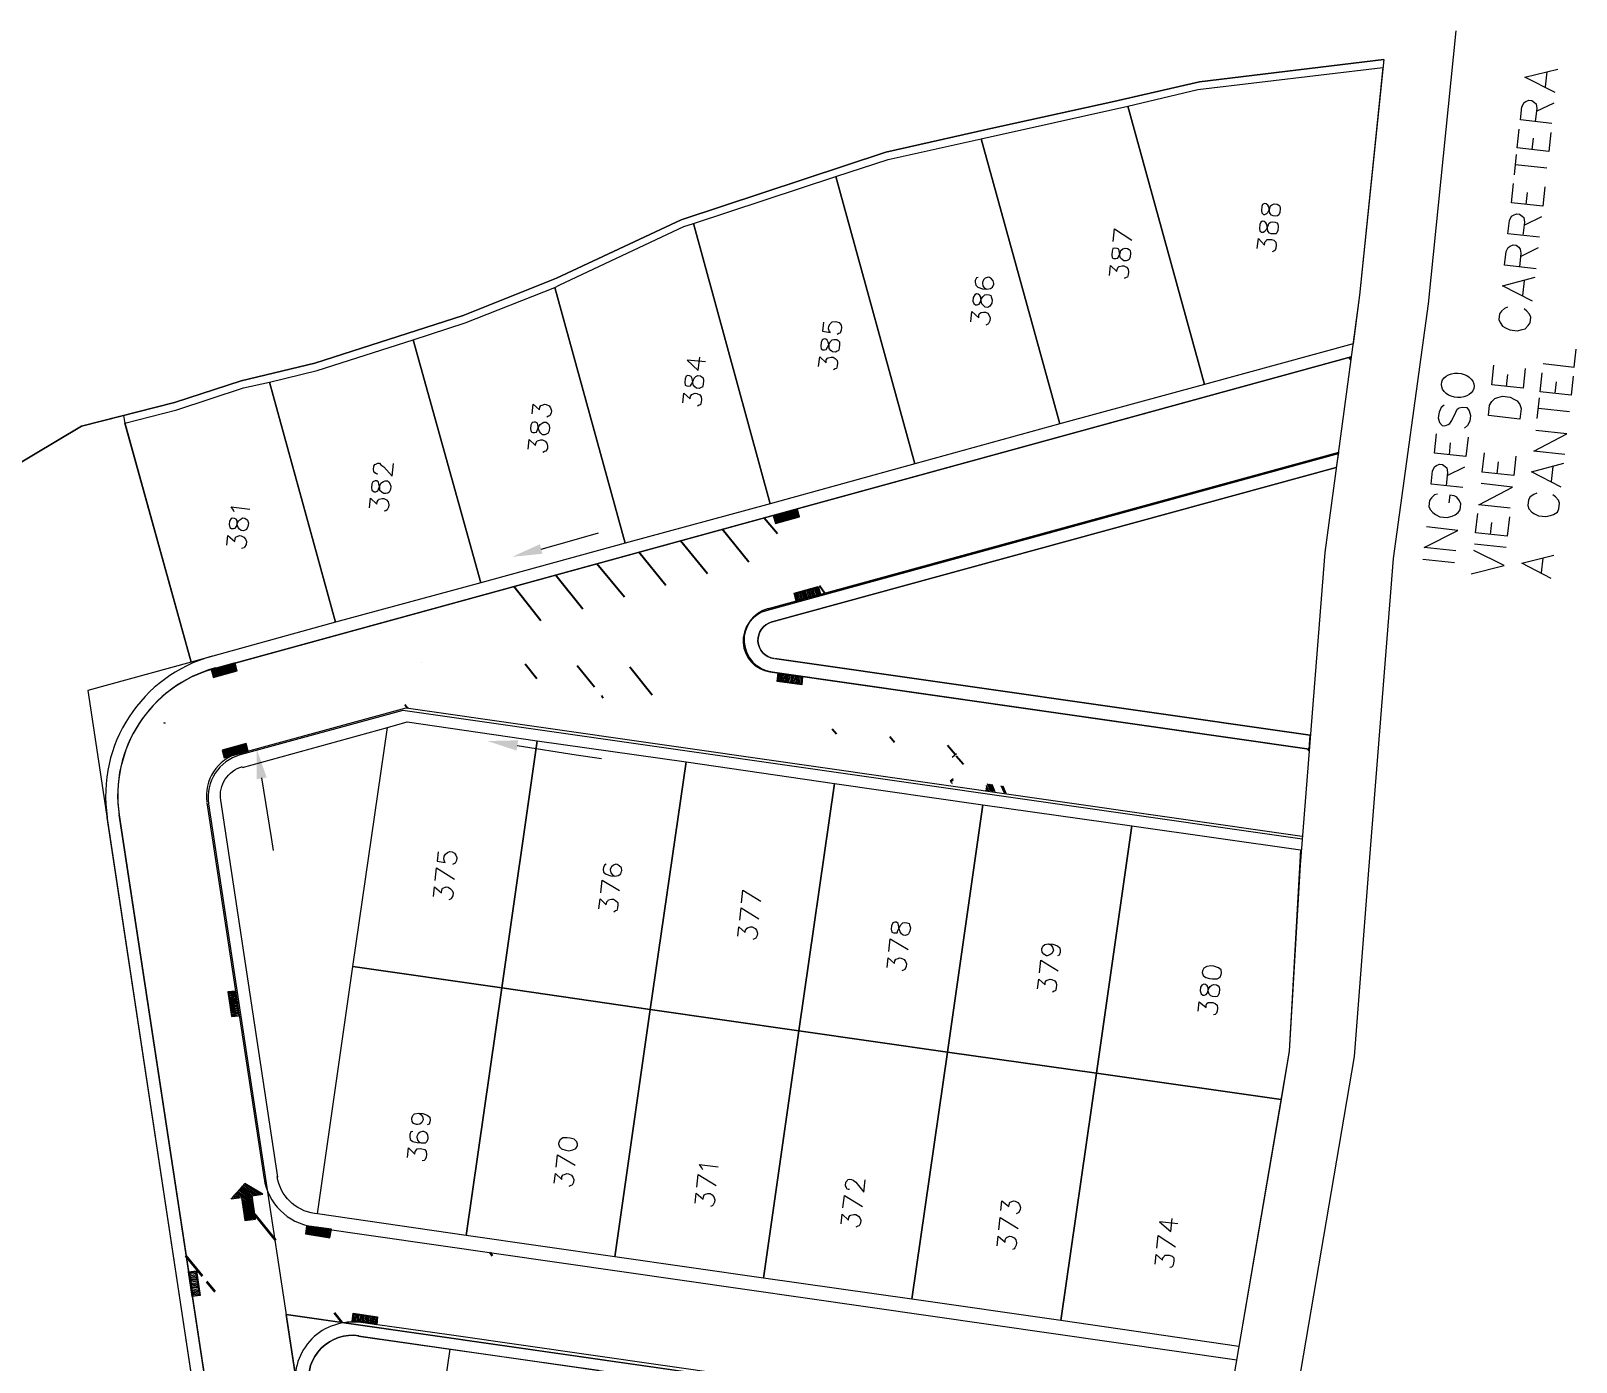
# Model space of a CAD drawing. Header units: metres. Extents: x 678 to 2349, y 417 to 1219.
# Drawn here: x 1086.5 to 1210, y 1113.1 to 1219.4 of the extents above; entities that cross this region are included whole.
import ezdxf

# ---------------------------------------------------------------- set-up
doc = ezdxf.new("R2010")
doc.units = ezdxf.units.M
for name, color, linetype, true_color in [('PDF2_area escolar', 7, 'Continuous', 0x989898), ('PDF_Geometry', 7, 'Continuous', 0x797979), ('PDF_Solid Fills', 7, 'Continuous', 0x797979)]:
    doc.layers.add(name, color=color, linetype=linetype, true_color=true_color)

# ---------------------------------------------------------------- blocks, each defined once
blk = doc.blocks.new('base')
at = {"layer": 'PDF_Geometry', "lineweight": 25, "extrusion": (-0.000787417, 0.063364, 0.99799), "elevation": 0.03}
for points in [[(-320.14, -199.51), (-317.65, -177.69), (-314.6, -157.33), (-312.34, -132.43), (-311, -117.52), (-303.8, -78.13), (-296.11, -43.91), (-287.33, -13.76), (-275.46, 35.07), (-264.94, 80.83)], [(-314.36, -197.29), (-299.6, -195.68), (-292.74, -194.19), (-282.66, -192.11), (-274.48, -190.36), (-258.04, -185.15), (-248.03, -180.61), (-240.54, -177.71), (-228.64, -174.04), (-222.73, -172.71), (-217.38, -171.04), (-209.93, -169.25), (-202.16, -164.76), (-196.2, -160.28), (-195.07, -159.82), (-178.09, -157.46), (-154.3, -156.61), (-136.67, -154.61), (-124.44, -153.16), (-118.07, -151.47), (-100.79, -146.65), (-80.95, -140.97), (-73.38, -139.33), (-61.69, -135.82), (-40.5, -131.6), (-37.73, -130.87), (-17.66, -129.44), (1.31, -127.46), (21.09, -124.93), (41.01, -122.83), (47.38, -123.46), (63.59, -123.19), (81.4, -124.31), (85.64, -96.07), (88.7, -66.39), (92.81, -40.78), (97.16, -22.39), (100.6, -1.56), (102.48, 8.32), (109.69, 37.36), (117.53, 76.62), (126.22, 115.64), (131.51, 149.59), (134.68, 173.97), (136.92, 195.59), (139.96, 229.68), (141.56, 250.68), (142.61, 271.37), (143.25, 283.21), (147.07, 312.94), (152.58, 355.63), (153.55, 396.04), (150.87, 418.02), (151.78, 438.64), (150.96, 458.03), (151.78, 438.64), (150.87, 418.02), (153.55, 396.04), (152.58, 355.63), (147.07, 312.94), (143.25, 283.21), (142.61, 271.37), (141.56, 250.68), (139.96, 229.68), (136.92, 195.59), (134.68, 173.97), (131.51, 149.59), (126.22, 115.64), (117.53, 76.62), (109.69, 37.36), (102.48, 8.32), (100.6, -1.56), (97.16, -22.39), (92.81, -40.78), (88.7, -66.39), (85.64, -96.07), (81.4, -124.31), (63.59, -123.19), (47.38, -123.46), (41.01, -122.83), (21.09, -124.93), (1.31, -127.46), (-17.66, -129.44), (-37.73, -130.87), (-40.5, -131.6), (-61.69, -135.82), (-73.38, -139.33), (-80.95, -140.97), (-100.79, -146.65), (-118.07, -151.47), (-124.44, -153.16), (-136.67, -154.61), (-154.3, -156.61), (-178.09, -157.46), (-195.07, -159.82), (-196.2, -160.28), (-202.16, -164.76), (-209.93, -169.25), (-217.38, -171.04), (-222.73, -172.71), (-228.64, -174.04), (-240.54, -177.71), (-248.03, -180.61), (-258.04, -185.15), (-274.48, -190.36), (-282.66, -192.11), (-292.74, -194.19), (-299.6, -195.68), (-314.36, -197.29), (-312.18, -178.45), (-309.15, -157.9), (-306.88, -132.9), (-305.82, -118), (-298.64, -78.8), (-291.06, -45.08), (-282.25, -15.12), (-275.64, 10.47), (-270.32, 33.9), (-263.82, 63.16), (-258.15, 86.41), (-284.42, 123.89)], [(-328.02, -194.48), (-325.62, -195.75), (-328.25, -196.36)], [(-327.24, -194.95), (-327.39, -196.14)], [(-327.72, -192.01), (-325.21, -192.32), (-325.34, -193.37), (-325.52, -193.72), (-325.67, -193.79), (-325.91, -193.9), (-326.14, -193.87), (-326.35, -193.71), (-326.48, -193.6), (-326.53, -193.23), (-326.4, -192.17)], [(-326.5, -193), (-327.92, -193.66)], [(-327.64, -191.28), (-327.45, -189.77), (-324.94, -190.08), (-325.12, -191.59)], [(-326.13, -189.93), (-326.24, -190.85)], [(-324.68, -187.93), (-324.88, -189.57)], [(-324.78, -188.75), (-327.29, -188.45)], [(-327.11, -186.94), (-326.93, -185.39), (-324.41, -185.69), (-324.6, -187.24)], [(-325.6, -185.55), (-325.72, -186.51)], [(-326.63, -182.92), (-324.11, -183.22), (-324.24, -184.27), (-324.42, -184.62), (-324.57, -184.7), (-324.82, -184.81), (-325.04, -184.78), (-325.26, -184.61), (-325.38, -184.51), (-325.43, -184.13), (-325.3, -183.08)], [(-325.4, -183.9), (-326.83, -184.56)], [(-292.55, -182.99), (-292.68, -184), (-294.05, -183.09)], [(-304.06, -182.3), (-304.16, -183.08), (-304.65, -182.55), (-304.68, -182.78), (-304.79, -182.91), (-304.84, -182.99), (-305.08, -183.01), (-305.21, -182.99), (-305.39, -182.93), (-305.56, -182.77), (-305.58, -182.53), (-305.55, -182.31), (-305.48, -182.13), (-305.38, -182.05), (-305.24, -182.02)], [(-326.33, -180.4), (-323.81, -180.71), (-323.94, -181.8), (-324.12, -182.11), (-324.27, -182.23), (-324.52, -182.34), (-324.75, -182.31), (-324.96, -182.15), (-325.08, -181.99), (-325.13, -181.66), (-325, -180.56)], [(-325.1, -181.39), (-326.53, -182.1)], [(-292.23, -180.29), (-292.32, -181.07), (-292.82, -180.59), (-292.84, -180.78), (-292.96, -180.95), (-293.01, -180.99), (-293.25, -181.05), (-293.38, -181.03), (-293.6, -180.92), (-293.72, -180.76), (-293.74, -180.53), (-293.72, -180.35), (-293.65, -180.12), (-293.55, -180.09), (-293.4, -180.01)], [(-281.74, -180.26), (-281.6, -180.23), (-281.48, -180.01), (-281.47, -179.87), (-281.53, -179.63), (-281.7, -179.47), (-282.05, -179.34), (-282.42, -179.3), (-282.7, -179.35), (-282.86, -179.47), (-282.98, -179.69), (-282.98, -179.74), (-282.92, -179.98), (-282.8, -180.13), (-282.62, -180.24), (-282.53, -180.26), (-282.29, -180.19), (-282.14, -180.07), (-282.07, -179.85), (-282.06, -179.8), (-282.08, -179.57), (-282.2, -179.41), (-282.42, -179.3)], [(-326.01, -177.8), (-323.61, -179.06), (-326.24, -179.72)], [(-325.23, -178.26), (-325.38, -179.45)], [(-281.09, -176.72), (-281.19, -177.54), (-281.73, -177.01), (-281.75, -177.24), (-281.81, -177.37), (-281.92, -177.45), (-282.11, -177.48), (-282.29, -177.46), (-282.47, -177.39), (-282.58, -177.19), (-282.65, -177), (-282.62, -176.77), (-282.5, -176.55), (-282.45, -176.51), (-282.3, -176.43)], [(-324.01, -177.35), (-323.76, -177.24), (-323.51, -177.03), (-323.34, -176.82), (-323.29, -176.37), (-323.4, -176.12), (-323.59, -175.82), (-323.81, -175.7), (-324.16, -175.52), (-324.75, -175.45), (-325.14, -175.54), (-325.38, -175.6), (-325.64, -175.85), (-325.8, -176.06), (-325.86, -176.52), (-325.75, -176.76), (-325.55, -177.02), (-325.33, -177.19)], [(-269.32, -176.84), (-269.23, -176.11), (-269.87, -175.98), (-269.78, -176.04), (-269.72, -176.28), (-269.75, -176.51), (-269.86, -176.68), (-270.02, -176.85), (-270.25, -176.87), (-270.39, -176.85), (-270.57, -176.78), (-270.73, -176.58), (-270.75, -176.39), (-270.73, -176.16), (-270.65, -175.94), (-270.55, -175.9), (-270.41, -175.83)], [(-220.38, -149.72), (-311.45, -173.53)], [(-259.86, -173.76), (-258.4, -173.93), (-259.27, -173.09), (-259.4, -174.14)], [(-268.89, -173.27), (-268.99, -174.05), (-269.49, -173.57), (-269.51, -173.8), (-269.62, -173.93), (-269.67, -173.97), (-269.91, -174.03), (-270.05, -174.02), (-270.22, -173.9), (-270.39, -173.74), (-270.41, -173.55), (-270.38, -173.33), (-270.31, -173.1), (-270.21, -173.07), (-270.07, -172.99)], [(-326.8, -172.79), (-329.27, -172.49), (-329.44, -173.91)], [(-325.36, -172.41), (-325.17, -170.85), (-322.66, -171.15), (-322.85, -172.71)], [(-323.85, -171.01), (-323.96, -171.97)], [(-329.18, -171.76), (-329, -170.25), (-326.53, -170.55), (-326.71, -172.06)], [(-257.99, -170.51), (-258.08, -171.28), (-258.58, -170.81), (-258.61, -171.04), (-258.72, -171.16), (-258.77, -171.2), (-259.01, -171.27), (-259.14, -171.25), (-259.36, -171.13), (-259.48, -170.98), (-259.5, -170.74), (-259.48, -170.56), (-259.4, -170.34), (-259.31, -170.3), (-259.16, -170.23)], [(-327.72, -170.41), (-327.83, -171.32)], [(-245.94, -169.78), (-246.03, -170.56), (-246.53, -170.08), (-246.56, -170.31), (-246.66, -170.43), (-246.76, -170.47), (-246.96, -170.54), (-247.09, -170.52), (-247.31, -170.4), (-247.43, -170.25), (-247.49, -170.01), (-247.47, -169.83), (-247.35, -169.61), (-247.26, -169.57), (-247.11, -169.5)], [(-318.85, -169.57), (-318.6, -169.37), (-318.42, -169.02), (-318.36, -168.57), (-318.45, -168.18), (-318.65, -167.93), (-318.88, -167.9), (-319.13, -168.01), (-319.28, -168.08), (-319.45, -168.34), (-319.76, -169), (-319.88, -169.22), (-320.03, -169.34), (-320.27, -169.4), (-320.64, -169.36), (-320.84, -169.1), (-320.93, -168.72), (-320.87, -168.26), (-320.69, -167.91), (-320.44, -167.71)], [(-326.27, -168.4), (-326.47, -170.05)], [(-326.37, -169.22), (-328.84, -168.93)], [(-212.72, -13.76), (-225.05, -11.85), (-224.27, -6.89), (-226.64, -6.56), (-224.27, -6.89), (-225.05, -11.85), (-212.72, -13.76), (-212.4, -16.53), (-210.53, -31.04), (-208.66, -45.54), (-208.21, -49.82), (-207.57, -57.27), (-206.95, -64.76), (-206.13, -70.7), (-205.32, -76.65), (-202.67, -97.78), (-200.07, -118.96), (-199.38, -121.64), (-195.32, -136.88), (-191.41, -136.75), (-190.56, -158.55), (-190.74, -159.23), (-195.07, -159.82), (-196.2, -160.28), (-202.16, -164.76), (-209.93, -169.25), (-213.28, -170.05), (-213.36, -169.58), (-218.45, -150.23), (-210.17, -148.07), (-219.75, -78.66), (-229.38, -9.24), (-211.58, -137.89)], [(-245.59, -166.95), (-245.69, -167.72), (-246.19, -167.25), (-246.21, -167.43), (-246.32, -167.6), (-246.42, -167.63), (-246.61, -167.7), (-246.75, -167.69), (-246.97, -167.57), (-247.09, -167.41), (-247.15, -167.18), (-247.13, -166.99), (-247.01, -166.77), (-246.91, -166.74), (-246.77, -166.67)], [(-320.72, -166.98), (-320.53, -165.43), (-318.02, -165.73), (-318.21, -167.29)], [(-328.42, -165.5), (-325.96, -165.8), (-328.62, -167.14), (-326.15, -167.44)], [(-310.34, -165.87), (-264.62, -153.94), (-310.34, -165.87), (-310.15, -164.69), (-264.91, -152.89), (-310.15, -164.69)], [(-319.21, -165.59), (-319.32, -166.55)], [(-324.52, -165.41), (-324.33, -163.86), (-321.82, -164.16), (-322.01, -165.72)], [(-233.55, -165.1), (-233.46, -165.12), (-233.33, -165.22), (-233.25, -165.33), (-233.22, -165.47), (-233.25, -165.74), (-233.32, -165.87), (-233.41, -165.91), (-233.56, -165.98), (-233.7, -165.97), (-233.82, -165.86), (-234.04, -165.69), (-234.69, -164.92), (-234.81, -165.93)], [(-320.24, -162.96), (-317.72, -163.26), (-317.85, -164.32), (-318.03, -164.66), (-318.18, -164.74), (-318.42, -164.85), (-318.65, -164.82), (-318.86, -164.66), (-318.99, -164.55), (-319.04, -164.17), (-318.91, -163.12)], [(-319.01, -163.94), (-320.43, -164.61)], [(-323.01, -164.02), (-323.12, -164.98)], [(-328.11, -162.89), (-325.76, -164.15), (-328.34, -164.81)], [(-327.33, -163.36), (-327.48, -164.55)], [(-324.02, -161.25), (-321.5, -161.56), (-324.22, -162.94), (-321.71, -163.25)], [(-232.85, -162.41), (-232.95, -163.18), (-233.44, -162.71), (-233.47, -162.89), (-233.57, -163.01), (-233.63, -163.1), (-233.87, -163.16), (-234.01, -163.15), (-234.23, -163.03), (-234.35, -162.88), (-234.41, -162.64), (-234.39, -162.45), (-234.27, -162.24), (-234.17, -162.16), (-234.02, -162.13)], [(-318.23, -162.46), (-317.99, -162.4), (-317.73, -162.15), (-317.56, -161.94), (-317.51, -161.48), (-317.62, -161.24), (-317.82, -160.98), (-318.03, -160.82), (-318.38, -160.63), (-318.97, -160.56), (-319.36, -160.66), (-319.6, -160.77), (-319.86, -160.97), (-320.02, -161.18), (-320.08, -161.64), (-319.97, -161.88), (-319.77, -162.18), (-319.55, -162.3), (-319.19, -162.35), (-319.12, -161.75)], [(-326.15, -162.43), (-325.91, -162.32), (-325.61, -162.13), (-325.49, -161.91), (-325.43, -161.45), (-325.49, -161.17), (-325.74, -160.91), (-325.96, -160.79), (-326.26, -160.61), (-326.85, -160.54), (-327.24, -160.63), (-327.48, -160.7), (-327.78, -160.89), (-327.9, -161.16), (-327.96, -161.61), (-327.89, -161.85), (-327.65, -162.11), (-327.43, -162.28)], [(-222.03, -162.23), (-222, -162.37), (-221.8, -162.63), (-223.3, -162.44)], [(-267.01, -161.86), (-265.19, -161.39), (-265.31, -160.81), (-267.18, -161.33)], [(-265.25, -161.15), (-265.23, -161.38)], [(-265.28, -160.96), (-265.29, -161.42)], [(-265.36, -160.85), (-265.38, -161.41)], [(-265.4, -160.85), (-265.43, -161.45)], [(-265.5, -160.88), (-265.47, -161.44)], [(-265.55, -160.88), (-265.57, -161.48)], [(-265.6, -160.92), (-265.62, -161.47)], [(-265.69, -160.91), (-265.67, -161.51)], [(-265.74, -160.95), (-265.76, -161.5)], [(-265.78, -160.94), (-265.81, -161.54)], [(-265.88, -160.98), (-265.86, -161.54)], [(-265.93, -160.97), (-265.95, -161.57)], [(-265.98, -161.01), (-266, -161.57)], [(-266.07, -161), (-266.05, -161.61)], [(-266.12, -161.04), (-266.14, -161.6)], [(-266.17, -161.08), (-266.19, -161.64)], [(-266.26, -161.07), (-266.24, -161.68)], [(-266.32, -161.11), (-266.34, -161.66)], [(-266.36, -161.1), (-266.39, -161.7)], [(-266.46, -161.14), (-266.43, -161.7)], [(-266.5, -161.13), (-266.53, -161.73)], [(-266.55, -161.17), (-266.58, -161.73)], [(-266.65, -161.16), (-266.63, -161.77)], [(-266.7, -161.2), (-266.72, -161.76)], [(-266.74, -161.2), (-266.77, -161.8)], [(-266.84, -161.23), (-266.81, -161.79)], [(-266.89, -161.23), (-266.91, -161.83)], [(-266.94, -161.27), (-266.96, -161.82)], [(-267.03, -161.26), (-267.05, -161.81)], [(-267.08, -161.3), (-267.07, -161.62)], [(-267.13, -161.29), (-267.14, -161.38)], [(-323.94, -160.57), (-323.75, -159.01), (-321.23, -159.32), (-321.42, -160.87)], [(-319.62, -157.89), (-317.11, -158.19), (-319.82, -159.53), (-317.31, -159.84)], [(-322.42, -159.17), (-322.54, -160.13)], [(-221.43, -159.56), (-221.52, -160.34), (-222.07, -159.86), (-222.09, -160.09), (-222.16, -160.22), (-222.25, -160.25), (-222.45, -160.32), (-222.58, -160.3), (-222.8, -160.19), (-222.92, -160.03), (-222.99, -159.84), (-222.96, -159.61), (-222.84, -159.39), (-222.79, -159.35), (-222.6, -159.28)], [(-246.53, -158.95), (-249.17, -159.65), (-251.14, -160.2)], [(-323.64, -158.1), (-321.12, -158.4)], [(-319.51, -156.93), (-316.99, -157.23)], [(-320.84, -156.03), (-323.47, -156.68), (-321.06, -157.9)], [(-327.23, -155.58), (-324.88, -156.84), (-327.46, -157.45)], [(-326.45, -156.04), (-326.59, -157.23)], [(-268.74, -155.07), (-266.92, -154.59), (-266.75, -155.12), (-268.62, -155.59)], [(-266.97, -154.59), (-266.85, -155.16)], [(-267.06, -154.62), (-266.94, -155.15)], [(-267.16, -154.66), (-267.04, -155.18)], [(-267.26, -154.69), (-267.14, -155.22)], [(-267.35, -154.73), (-267.23, -155.25)], [(-267.49, -154.71), (-267.33, -155.28)], [(-267.59, -154.74), (-267.42, -155.27)], [(-267.69, -154.78), (-267.52, -155.31)], [(-267.78, -154.81), (-267.61, -155.34)], [(-267.88, -154.85), (-267.76, -155.37)], [(-267.98, -154.88), (-267.85, -155.41)], [(-268.07, -154.87), (-267.95, -155.44)], [(-268.16, -154.91), (-268.04, -155.43)], [(-268.26, -154.94), (-268.14, -155.47)], [(-268.36, -154.98), (-268.24, -155.5)], [(-268.5, -155), (-268.33, -155.53)], [(-268.6, -155.04), (-268.43, -155.57)], [(-268.69, -155.03), (-268.53, -155.6)], [(-221.93, -149.49), (-221.95, -150.09), (-220.08, -149.57), (-220.25, -149.04), (-222.07, -149.52), (-222.04, -149.61)], [(-220.16, -149.42), (-220.14, -149.61)], [(-220.22, -149.18), (-220.23, -149.6)], [(-220.25, -149.04), (-220.28, -149.64)], [(-220.35, -149.07), (-220.32, -149.63)], [(-220.39, -149.07), (-220.42, -149.67)], [(-220.45, -149.11), (-220.47, -149.66)], [(-220.54, -149.14), (-220.52, -149.7)], [(-220.59, -149.14), (-220.61, -149.74)], [(-220.64, -149.18), (-220.66, -149.73)], [(-220.73, -149.17), (-220.71, -149.77)], [(-220.78, -149.21), (-220.8, -149.76)], [(-220.83, -149.2), (-220.85, -149.8)], [(-220.92, -149.24), (-220.9, -149.8)], [(-220.97, -149.23), (-221, -149.83)], [(-221.02, -149.27), (-221.04, -149.83)], [(-221.11, -149.26), (-221.09, -149.87)], [(-221.16, -149.3), (-221.18, -149.85)], [(-221.21, -149.29), (-221.24, -149.89)], [(-221.31, -149.33), (-221.28, -149.89)], [(-221.35, -149.32), (-221.38, -149.92)], [(-221.4, -149.36), (-221.42, -149.92)], [(-221.5, -149.35), (-221.48, -149.96)], [(-221.55, -149.39), (-221.57, -149.95)], [(-221.59, -149.39), (-221.62, -149.99)], [(-221.69, -149.42), (-221.66, -149.98)], [(-221.74, -149.46), (-221.76, -150.02)], [(-221.79, -149.46), (-221.81, -150.06)], [(-221.88, -149.49), (-221.86, -150.05)], [(-221.98, -149.53), (-222.02, -149.85)], [(-307.71, -142.17), (-264.89, -148.86), (-307.71, -142.17), (-307.8, -143.27), (-265.06, -149.95), (-307.8, -143.27)], [(-265.38, -148.75), (-267.25, -148.43), (-267.18, -147.88), (-265.31, -148.15)], [(-265.47, -148.69), (-265.36, -148.15)], [(-265.56, -148.68), (-265.49, -148.13)], [(-265.65, -148.67), (-265.58, -148.12)], [(-265.74, -148.66), (-265.68, -148.11)], [(-265.88, -148.64), (-265.77, -148.1)], [(-265.97, -148.63), (-265.9, -148.08)], [(-266.06, -148.62), (-266, -148.07)], [(-266.15, -148.61), (-266.09, -148.06)], [(-266.29, -148.59), (-266.18, -148.05)], [(-266.38, -148.58), (-266.32, -148.03)], [(-266.47, -148.57), (-266.41, -148.02)], [(-266.57, -148.56), (-266.5, -148.01)], [(-266.7, -148.54), (-266.59, -148)], [(-266.79, -148.49), (-266.72, -147.94)], [(-266.88, -148.48), (-266.81, -147.93)], [(-266.97, -148.46), (-266.91, -147.92)], [(-267.11, -148.45), (-267, -147.91)], [(-267.2, -148.44), (-267.13, -147.89)], [(-222.2, -142.87), (-235.6, -146.36), (-307.06, -135.2)], [(-222.44, -141.77), (-234.07, -144.82)], [(-221.08, -143.19), (-221.05, -142.59), (-222.87, -143.07), (-222.75, -143.64), (-220.88, -143.12)], [(-221.39, -142.69), (-221.41, -143.29)], [(-221.44, -142.73), (-221.46, -143.28)], [(-221.53, -142.72), (-221.51, -143.32)], [(-221.58, -142.76), (-221.6, -143.31)], [(-221.63, -142.75), (-221.65, -143.35)], [(-221.72, -142.79), (-221.7, -143.35)], [(-221.77, -142.78), (-221.8, -143.38)], [(-221.82, -142.82), (-221.84, -143.38)], [(-221.91, -142.81), (-221.94, -143.41)], [(-221.96, -142.85), (-221.98, -143.41)], [(-222.01, -142.85), (-222.04, -143.45)], [(-222.11, -142.88), (-222.13, -143.43)], [(-222.15, -142.87), (-222.18, -143.47)], [(-222.2, -142.91), (-222.23, -143.51)], [(-222.3, -142.9), (-222.32, -143.5)], [(-222.35, -142.94), (-222.37, -143.54)], [(-222.4, -142.98), (-222.42, -143.54)], [(-222.49, -142.97), (-222.51, -143.57)], [(-222.54, -143.01), (-222.56, -143.57)], [(-222.59, -143.01), (-222.61, -143.61)], [(-222.68, -143.04), (-222.7, -143.6)], [(-222.73, -143.04), (-222.74, -143.55)], [(-222.78, -143.08), (-222.81, -143.35)], [(-244.41, -143.25), (-249.14, -142.45), (-251.14, -142.12)], [(-220.95, -142.93), (-220.93, -143.16)], [(-221.02, -142.73), (-221.03, -143.15)], [(-221.15, -142.62), (-221.12, -143.18)], [(-221.19, -142.62), (-221.22, -143.22)], [(-221.25, -142.66), (-221.27, -143.21)], [(-221.34, -142.65), (-221.32, -143.25)], [(-222.87, -143.07), (-222.88, -143.16)], [(-279.52, -142.13), (-279.16, -141.85)], [(-223.95, -140.9), (-224.68, -136.12), (-224.83, -135.09)], [(-279.23, -140.13), (-278.98, -139.97)], [(-279.22, -140.03), (-279.01, -139.87)], [(-279.16, -139.9), (-279.05, -139.82)], [(-279.14, -139.77), (-279.13, -139.72)], [(-281.85, -139.16), (-281.81, -139.21)], [(-281.94, -139.15), (-281.87, -139.34)], [(-281.99, -139.14), (-281.89, -139.48)], [(-282.08, -139.13), (-281.9, -139.57)], [(-282.21, -139.12), (-281.96, -139.7)], [(-282.31, -139.11), (-282.05, -139.69)], [(-282.35, -139.1), (-282.1, -139.69)], [(-282.44, -139.09), (-282.19, -139.68)], [(-282.49, -139.08), (-282.28, -139.66)], [(-282.58, -139.07), (-282.33, -139.66)], [(-283.31, -138.94), (-283.05, -139.53)], [(-283.4, -138.93), (-283.14, -139.51)], [(-283.44, -138.92), (-283.23, -139.5)], [(-223.79, -108.78), (-219.59, -138.96)], [(-230.46, -9.39), (-212.57, -138)], [(-238.01, -134.8), (-237.92, -134.07), (-238.56, -133.94), (-238.52, -133.99), (-238.45, -134.23), (-238.48, -134.46), (-238.6, -134.63), (-238.75, -134.75), (-238.94, -134.82), (-239.13, -134.8), (-239.3, -134.69), (-239.42, -134.53), (-239.49, -134.34), (-239.46, -134.11), (-239.34, -133.89), (-239.29, -133.85), (-239.14, -133.78)], [(-237.74, -132.51), (-237.86, -133.52), (-239.28, -132.6)], [(-251.41, -133.65), (-251.27, -133.57), (-251.2, -133.39), (-251.18, -133.26), (-251.2, -133.02), (-251.41, -132.86), (-251.77, -132.72), (-252.09, -132.68), (-252.37, -132.74), (-252.57, -132.86), (-252.64, -133.08), (-252.65, -133.13), (-252.63, -133.36), (-252.46, -133.52), (-252.29, -133.63), (-252.2, -133.64), (-252.01, -133.57), (-251.85, -133.45), (-251.74, -133.24), (-251.73, -133.19), (-251.79, -132.95), (-251.91, -132.8), (-252.09, -132.68)], [(-237.58, -131.23), (-237.68, -132.01), (-238.22, -131.53), (-238.25, -131.75), (-238.31, -131.89), (-238.41, -131.92), (-238.6, -131.99), (-238.78, -131.97), (-238.96, -131.85), (-239.08, -131.7), (-239.15, -131.51), (-239.12, -131.28), (-239, -131.06), (-238.95, -131.02), (-238.8, -130.95)], [(-250.96, -131.38), (-251.08, -132.39), (-252.46, -131.53)], [(-250.8, -130.1), (-250.89, -130.88), (-251.39, -130.4), (-251.42, -130.63), (-251.53, -130.76), (-251.58, -130.8), (-251.82, -130.86), (-251.96, -130.84), (-252.13, -130.73), (-252.3, -130.57), (-252.32, -130.38), (-252.29, -130.15), (-252.22, -129.93), (-252.12, -129.9), (-251.97, -129.82)], [(-262.2, -130.44), (-262.32, -131.45), (-263.74, -130.54)], [(-262.03, -129.03), (-262.15, -130.03), (-263.57, -129.12)], [(-261.88, -127.75), (-261.97, -128.52), (-262.47, -128.05), (-262.49, -128.23), (-262.61, -128.4), (-262.7, -128.44), (-262.9, -128.51), (-263.03, -128.49), (-263.25, -128.37), (-263.37, -128.22), (-263.44, -127.98), (-263.41, -127.79), (-263.3, -127.58), (-263.2, -127.54), (-263.05, -127.47)], [(-273.91, -126.39), (-274.03, -127.4), (-275.46, -126.53)], [(-286.67, -126.85), (-286.89, -126.73), (-287.01, -126.57), (-287.07, -126.34), (-287.07, -126.29), (-286.95, -126.07), (-286.79, -125.95), (-286.56, -125.89), (-286.51, -125.89), (-286.29, -126.01), (-286.17, -126.17), (-286.15, -126.4), (-286.16, -126.45), (-286.23, -126.67), (-286.39, -126.79), (-286.67, -126.85), (-287.04, -126.8), (-287.39, -126.67), (-287.6, -126.5), (-287.62, -126.27), (-287.61, -126.13), (-287.53, -125.91), (-287.39, -125.88)], [(-273.76, -125.11), (-273.85, -125.89), (-274.35, -125.41), (-274.38, -125.64), (-274.48, -125.77), (-274.58, -125.8), (-274.78, -125.87), (-274.91, -125.85), (-275.13, -125.73), (-275.25, -125.58), (-275.32, -125.39), (-275.29, -125.16), (-275.17, -124.94), (-275.12, -124.9), (-274.93, -124.83)], [(-285.93, -124.53), (-286.05, -125.53), (-287.43, -124.67)], [(-285.77, -123.25), (-285.87, -124.02), (-286.37, -123.55), (-286.39, -123.77), (-286.5, -123.9), (-286.55, -123.94), (-286.79, -124), (-286.93, -123.99), (-287.15, -123.87), (-287.27, -123.72), (-287.29, -123.53), (-287.26, -123.3), (-287.19, -123.08), (-287.09, -123.04), (-286.95, -122.97)], [(-221.1, -123.71), (-221.66, -123.78)], [(-221.09, -123.67), (-221.65, -123.69)], [(-221.9, -121.95), (-221.62, -123.83), (-221.1, -123.76), (-221.34, -121.87), (-221.62, -121.93)], [(-221.12, -123.52), (-221.68, -123.59)], [(-221.11, -123.48), (-221.67, -123.5)], [(-221.12, -123.57), (-221.69, -123.64)], [(-221.48, -123.8), (-221.67, -123.83)], [(-221.15, -123.38), (-221.71, -123.45)], [(-221.14, -123.34), (-221.71, -123.41)], [(-221.17, -123.15), (-221.73, -123.22)], [(-221.17, -123.19), (-221.74, -123.26)], [(-221.18, -123.28), (-221.7, -123.31)], [(-221.2, -123), (-221.76, -123.08)], [(-221.19, -122.96), (-221.76, -123.03)], [(-221.21, -123.1), (-221.72, -123.13)], [(-221.21, -122.77), (-221.78, -122.84)], [(-221.22, -122.82), (-221.78, -122.89)], [(-221.23, -122.91), (-221.74, -122.94)], [(-221.24, -122.58), (-221.8, -122.65)], [(-221.24, -122.63), (-221.81, -122.7)], [(-221.25, -122.72), (-221.81, -122.74)], [(-221.27, -122.44), (-221.83, -122.51)], [(-221.26, -122.39), (-221.83, -122.46)], [(-221.28, -122.53), (-221.84, -122.56)], [(-221.29, -122.25), (-221.86, -122.32)], [(-221.3, -122.34), (-221.86, -122.37)], [(-221.33, -122.2), (-221.85, -122.28)], [(-298.57, -121.29), (-298.66, -122.06), (-299.21, -121.58), (-299.23, -121.76), (-299.29, -121.9), (-299.39, -121.98), (-299.63, -121.99), (-299.76, -121.98), (-299.94, -121.91), (-300.11, -121.75), (-300.13, -121.52), (-300.1, -121.29), (-300.03, -121.11), (-299.93, -121.03), (-299.79, -121)], [(-221.31, -122.06), (-221.88, -122.13)], [(-221.33, -122.15), (-221.88, -122.18)], [(-221.35, -122.01), (-221.87, -122.09)], [(-221.35, -121.97), (-221.91, -121.99)], [(-236.19, -113.92), (-236.36, -113.8), (-236.48, -113.65), (-236.55, -113.41), (-236.54, -113.36), (-236.42, -113.15), (-236.27, -113.03), (-236.08, -113), (-235.99, -113.01), (-235.77, -113.09), (-235.65, -113.24), (-235.63, -113.47), (-235.63, -113.52), (-235.71, -113.74), (-235.86, -113.86), (-236.19, -113.92), (-236.51, -113.88), (-236.87, -113.74), (-237.08, -113.58), (-237.1, -113.34), (-237.08, -113.21), (-237.01, -113.03), (-236.86, -112.96)], [(-235.69, -112.45), (-235.55, -112.42), (-235.47, -112.2), (-235.46, -112.06), (-235.48, -111.82), (-235.69, -111.66), (-236.05, -111.57), (-236.37, -111.53), (-236.69, -111.54), (-236.85, -111.66), (-236.92, -111.88), (-236.93, -111.93), (-236.91, -112.16), (-236.79, -112.32), (-236.57, -112.43), (-236.48, -112.45), (-236.28, -112.38), (-236.13, -112.26), (-236.01, -112.04), (-236.01, -111.99), (-236.07, -111.75), (-236.19, -111.6), (-236.37, -111.53)], [(-235.25, -110.37), (-235.35, -111.14), (-235.84, -110.62), (-235.87, -110.85), (-235.98, -110.98), (-236.03, -111.06), (-236.27, -111.08), (-236.4, -111.06), (-236.63, -110.99), (-236.75, -110.84), (-236.77, -110.6), (-236.74, -110.37), (-236.67, -110.2), (-236.57, -110.12), (-236.43, -110.09)], [(-247.11, -109.45), (-247.23, -110.45), (-248.65, -109.59)], [(-258.84, -109.1), (-258.77, -109.25), (-258.57, -109.51), (-260.08, -109.32)], [(-246.95, -108.17), (-247.05, -108.95), (-247.55, -108.47), (-247.57, -108.7), (-247.68, -108.82), (-247.78, -108.86), (-247.97, -108.93), (-248.11, -108.91), (-248.33, -108.79), (-248.45, -108.64), (-248.52, -108.44), (-248.49, -108.22), (-248.37, -108), (-248.27, -107.96), (-248.12, -107.89)], [(-258.35, -107.72), (-258.47, -108.73), (-259.89, -107.82)], [(-270.55, -107.37), (-270.46, -107.38), (-270.33, -107.44), (-270.29, -107.54), (-270.22, -107.68), (-270.25, -107.96), (-270.36, -108.08), (-270.42, -108.17), (-270.56, -108.2), (-270.7, -108.18), (-270.83, -108.12), (-271.04, -107.96), (-271.68, -107.14), (-271.8, -108.14)], [(-221.44, -107.3), (-221.27, -107.42)], [(-221.57, -107.29), (-221.32, -107.5)], [(-221.72, -107.31), (-221.37, -107.54)], [(-221.81, -107.35), (-221.43, -107.63)], [(-222.89, -106.66), (-221.53, -107.71)], [(-222.9, -106.75), (-221.58, -107.75)], [(-222.87, -106.9), (-221.64, -107.83)], [(-222.84, -107.04), (-221.7, -107.92)], [(-222.86, -107.18), (-221.79, -107.95)], [(-222.83, -107.32), (-221.85, -108.04)], [(-222.8, -107.42), (-221.91, -108.13)], [(-222.9, -107.5), (-221.96, -108.21)], [(-223.04, -107.48), (-222.02, -108.25)], [(-223.18, -107.51), (-222.12, -108.33)], [(-223.32, -107.54), (-222.17, -108.42)], [(-223.42, -107.57), (-222.31, -108.4)], [(-223.55, -107.56), (-223.18, -107.88)], [(-258.2, -106.44), (-258.29, -107.22), (-258.84, -106.74), (-258.86, -106.92), (-258.93, -107.1), (-259.02, -107.13), (-259.22, -107.2), (-259.4, -107.18), (-259.57, -107.07), (-259.69, -106.91), (-259.76, -106.67), (-259.73, -106.49), (-259.62, -106.27), (-259.56, -106.19), (-259.42, -106.16)], [(-270, -105.9), (-270.13, -106.91), (-271.55, -105.99)], [(-221.15, -107.24), (-221.11, -107.29)], [(-221.29, -107.27), (-221.21, -107.33)], [(-222.92, -106.52), (-221.94, -107.24)], [(-222.95, -106.38), (-221.97, -107.1)], [(-222.96, -106.1), (-221.99, -106.86)], [(-222.98, -106.23), (-222, -107)], [(-222.99, -105.96), (-222.02, -106.72)], [(-223.03, -105.86), (-222.05, -106.58)], [(-223.04, -105.58), (-222.06, -106.3)], [(-223.05, -105.72), (-222.07, -106.44)], [(-222.9, -105.6), (-222.09, -106.2)], [(-282.62, -105.54), (-282.71, -106.32), (-283.26, -105.84), (-283.28, -106.02), (-283.35, -106.2), (-283.45, -106.23), (-283.64, -106.3), (-283.78, -106.28), (-283.99, -106.16), (-284.11, -106.01), (-284.18, -105.77), (-284.16, -105.59), (-284.04, -105.37), (-283.99, -105.33), (-283.84, -105.26)], [(-222.76, -105.57), (-222.12, -106.06)], [(-222.47, -105.51), (-222.13, -105.78)], [(-222.62, -105.54), (-222.15, -105.92)], [(-222.38, -105.52), (-222.16, -105.64)], [(-222.24, -105.49), (-222.19, -105.49)], [(-229.04, -104.62), (-227.14, -104.95), (-227.07, -104.4), (-228.93, -104.08), (-228.68, -104.71)], [(-227.34, -104.36), (-227.12, -104.85)], [(-227.39, -104.36), (-227.18, -104.94)], [(-227.47, -104.3), (-227.23, -104.93)], [(-227.57, -104.29), (-227.32, -104.92)], [(-227.61, -104.29), (-227.36, -104.92)], [(-227.7, -104.27), (-227.46, -104.91)], [(-227.79, -104.26), (-227.55, -104.9)], [(-227.84, -104.26), (-227.59, -104.89)], [(-227.64, -104.89), (-301.32, -93.36)], [(-227.93, -104.25), (-227.68, -104.83)], [(-227.98, -104.24), (-227.77, -104.82)], [(-269.85, -104.62), (-269.94, -105.4), (-270.44, -104.92), (-270.47, -105.15), (-270.58, -105.28), (-270.63, -105.32), (-270.87, -105.38), (-271.01, -105.36), (-271.22, -105.24), (-271.34, -105.09), (-271.41, -104.9), (-271.39, -104.67), (-271.27, -104.45), (-271.17, -104.42), (-271.02, -104.34)], [(-282.43, -103.99), (-282.55, -104.99), (-283.97, -104.08)], [(-296.75, -104.3), (-295.29, -104.48), (-296.17, -103.68), (-296.29, -104.73)], [(-227.11, -104.39), (-227.08, -104.49)], [(-227.21, -104.38), (-227.09, -104.58)], [(-227.25, -104.38), (-227.11, -104.72)], [(-228.07, -104.23), (-227.82, -104.82)], [(-228.16, -104.22), (-227.91, -104.81)], [(-228.21, -104.21), (-227.95, -104.8)], [(-228.3, -104.2), (-228.04, -104.79)], [(-228.34, -104.2), (-228.14, -104.78)], [(-228.43, -104.19), (-228.18, -104.77)], [(-228.53, -104.18), (-228.27, -104.76)], [(-228.57, -104.17), (-228.32, -104.76)], [(-228.66, -104.16), (-228.41, -104.75)], [(-228.71, -104.15), (-228.5, -104.73)], [(-228.8, -104.14), (-228.55, -104.73)], [(-228.89, -104.09), (-228.64, -104.72)], [(-228.95, -104.22), (-228.78, -104.7)], [(-228.97, -104.35), (-228.87, -104.69)], [(-228.98, -104.49), (-228.91, -104.69)], [(-229.04, -104.58), (-229, -104.67)], [(-282.28, -102.71), (-282.37, -103.48), (-282.92, -103), (-282.94, -103.18), (-283.01, -103.36), (-283.1, -103.4), (-283.3, -103.47), (-283.43, -103.45), (-283.65, -103.33), (-283.77, -103.18), (-283.84, -102.94), (-283.81, -102.75), (-283.7, -102.54), (-283.64, -102.45), (-283.5, -102.42)], [(-295.04, -102.38), (-295.16, -103.38), (-296.53, -102.47)], [(-294.88, -101.1), (-294.98, -101.87), (-295.48, -101.4), (-295.5, -101.58), (-295.61, -101.7), (-295.66, -101.79), (-295.9, -101.81), (-296.03, -101.79), (-296.26, -101.72), (-296.38, -101.57), (-296.4, -101.33), (-296.37, -101.15), (-296.3, -100.93), (-296.2, -100.84), (-296.05, -100.82)], [(-217.71, -101.35), (-218.27, -101.42)], [(-217.95, -99.51), (-217.71, -101.4), (-218.23, -101.47), (-218.51, -99.59)], [(-217.72, -101.12), (-218.29, -101.23)], [(-217.74, -101.26), (-218.26, -101.33)], [(-217.75, -100.93), (-218.31, -101)], [(-217.76, -101.02), (-218.28, -101.1)], [(-217.77, -100.74), (-218.34, -100.81)], [(-217.78, -100.83), (-218.35, -100.9)], [(-217.81, -100.64), (-218.37, -100.72)], [(-217.82, -100.41), (-218.39, -100.48)], [(-217.84, -100.5), (-218.35, -100.58)], [(-217.85, -100.22), (-218.41, -100.29)], [(-217.86, -100.31), (-218.38, -100.39)], [(-217.88, -100.13), (-218.45, -100.2)], [(-217.91, -99.98), (-218.44, -100.1)], [(-217.9, -99.89), (-218.47, -99.96)], [(-217.92, -99.7), (-218.49, -99.77)], [(-217.94, -99.79), (-218.46, -99.87)], [(-217.96, -99.61), (-218.48, -99.68)], [(-232.58, -97.06), (-230.72, -97.37), (-230.79, -97.92), (-232.65, -97.6)], [(-230.77, -97.37), (-230.83, -97.92)], [(-230.86, -97.36), (-230.97, -97.9)], [(-230.95, -97.35), (-231.06, -97.89)], [(-231.08, -97.28), (-231.15, -97.88)], [(-231.17, -97.27), (-231.24, -97.82)], [(-231.26, -97.26), (-231.38, -97.8)], [(-231.36, -97.25), (-231.47, -97.79)], [(-231.49, -97.23), (-231.56, -97.78)], [(-231.58, -97.22), (-231.65, -97.77)], [(-231.68, -97.21), (-231.79, -97.75)], [(-231.81, -97.19), (-231.88, -97.74)], [(-231.9, -97.18), (-231.97, -97.73)], [(-232, -97.17), (-232.06, -97.72)], [(-232.09, -97.16), (-232.2, -97.7)], [(-232.22, -97.15), (-232.29, -97.69)], [(-232.32, -97.13), (-232.38, -97.68)], [(-232.4, -97.08), (-232.47, -97.67)], [(-232.49, -97.07), (-232.6, -97.61)], [(-232.42, -56.45), (-232.07, -56.96), (-227.17, -92.19), (-232.07, -56.96), (-232.42, -56.45), (-233.26, -55.33), (-291.34, -46.25), (-295.72, -65.71), (-298.64, -78.8), (-299.85, -85.33), (-231.17, -96.11), (-238.46, -95)]]:
    blk.add_lwpolyline(points, dxfattribs=at)
for points in [[(-293.86, -193.82), (-299.48, -195.09), (-314.28, -196.65), (-312.18, -178.45), (-311.62, -174.57), (-299.7, -171.46)], [(-282.11, -191.34), (-293.86, -193.82), (-299.7, -171.46), (-288.11, -168.45)], [(-270.45, -188.48), (-274.64, -189.79), (-282.11, -191.34), (-288.11, -168.45), (-276.48, -165.4)], [(-259.02, -184.85), (-270.45, -188.48), (-276.48, -165.4), (-264.89, -162.35)], [(-304.43, -185.32), (-304.45, -185.13), (-304.58, -185.02), (-304.71, -185), (-304.86, -185.08), (-304.97, -185.2), (-305.09, -185.47), (-305.17, -185.69), (-305.32, -185.81), (-305.46, -185.84), (-305.69, -185.81), (-305.82, -185.75), (-305.9, -185.65), (-305.93, -185.46), (-305.89, -185.14), (-305.82, -184.96), (-305.72, -184.88), (-305.58, -184.85), (-305.35, -184.88), (-305.22, -184.94), (-305.1, -185.1), (-305.08, -185.33), (-305.02, -185.61), (-304.94, -185.76), (-304.82, -185.87), (-304.68, -185.89), (-304.53, -185.81), (-304.47, -185.64)], [(-304.26, -183.9), (-304.28, -183.71), (-304.41, -183.6), (-304.54, -183.59), (-304.69, -183.66), (-304.8, -183.79), (-304.92, -184.05), (-305, -184.27), (-305.15, -184.39), (-305.29, -184.42), (-305.52, -184.39), (-305.65, -184.33), (-305.73, -184.23), (-305.76, -184.04), (-305.72, -183.72), (-305.65, -183.54), (-305.55, -183.46), (-305.41, -183.44), (-305.18, -183.46), (-305.05, -183.52), (-304.93, -183.68), (-304.91, -183.91), (-304.85, -184.2), (-304.77, -184.35), (-304.65, -184.45), (-304.51, -184.47), (-304.36, -184.4), (-304.29, -184.22)], [(-264.89, -162.35), (-253.26, -159.34), (-247.9, -179.88), (-248.29, -180.07), (-258.25, -184.62), (-259.02, -184.85)], [(-292.43, -181.94), (-292.45, -181.7), (-292.58, -181.64), (-292.76, -181.62), (-292.9, -181.65), (-292.96, -181.78), (-293.09, -182.04), (-293.16, -182.27), (-293.32, -182.39), (-293.51, -182.46), (-293.69, -182.43), (-293.82, -182.33), (-293.9, -182.27), (-293.92, -182.04), (-293.89, -181.76), (-293.82, -181.54), (-293.72, -181.5), (-293.57, -181.43), (-293.39, -181.45), (-293.22, -181.56), (-293.1, -181.72), (-293.07, -181.91), (-293.02, -182.24), (-292.99, -182.38), (-292.86, -182.44), (-292.68, -182.46), (-292.53, -182.44), (-292.46, -182.21)], [(-236.51, -175.83), (-240.7, -177.13), (-247.9, -179.88), (-253.26, -159.34), (-241.67, -156.29)], [(-281.29, -178.37), (-281.35, -178.17), (-281.48, -178.06), (-281.62, -178.05), (-281.77, -178.12), (-281.87, -178.25), (-281.95, -178.52), (-282.07, -178.69), (-282.23, -178.85), (-282.37, -178.88), (-282.6, -178.86), (-282.73, -178.79), (-282.76, -178.7), (-282.83, -178.46), (-282.79, -178.18), (-282.68, -178.01), (-282.62, -177.93), (-282.48, -177.85), (-282.25, -177.88), (-282.12, -177.99), (-282, -178.14), (-281.94, -178.38), (-281.92, -178.66), (-281.85, -178.81), (-281.72, -178.92), (-281.59, -178.93), (-281.44, -178.86), (-281.32, -178.64)], [(-224.99, -172.58), (-228.81, -173.47), (-236.51, -175.83), (-241.67, -156.29), (-230.04, -153.29)], [(-269.09, -174.92), (-269.11, -174.69), (-269.24, -174.62), (-269.38, -174.61), (-269.52, -174.64), (-269.63, -174.81), (-269.76, -175.07), (-269.83, -175.25), (-269.99, -175.41), (-270.13, -175.44), (-270.36, -175.42), (-270.49, -175.35), (-270.57, -175.25), (-270.59, -175.02), (-270.55, -174.74), (-270.48, -174.52), (-270.38, -174.49), (-270.24, -174.41), (-270.01, -174.44), (-269.88, -174.55), (-269.76, -174.7), (-269.74, -174.93), (-269.68, -175.22), (-269.61, -175.37), (-269.48, -175.47), (-269.35, -175.49), (-269.2, -175.42), (-269.12, -175.19)], [(-258.19, -172.15), (-258.2, -171.92), (-258.34, -171.86), (-258.47, -171.84), (-258.62, -171.87), (-258.72, -171.99), (-258.85, -172.26), (-258.92, -172.48), (-259.07, -172.6), (-259.22, -172.68), (-259.45, -172.65), (-259.58, -172.54), (-259.66, -172.48), (-259.68, -172.25), (-259.65, -171.98), (-259.58, -171.75), (-259.48, -171.72), (-259.33, -171.64), (-259.1, -171.67), (-258.98, -171.78), (-258.85, -171.93), (-258.83, -172.12), (-258.78, -172.45), (-258.7, -172.6), (-258.57, -172.66), (-258.43, -172.68), (-258.29, -172.65), (-258.22, -172.43)], [(-213.39, -169.43), (-217.55, -170.46), (-222.9, -172.14), (-224.99, -172.58), (-230.04, -153.29), (-218.45, -150.23)], [(-324.88, -168.38), (-322.36, -168.69), (-322.46, -169.51), (-322.64, -169.81), (-322.9, -170.06), (-323.14, -170.12), (-323.52, -170.22), (-324.12, -170.14), (-324.46, -169.96), (-324.68, -169.84), (-324.88, -169.54), (-324.98, -169.21)], [(-245.79, -168.59), (-245.86, -168.35), (-245.99, -168.29), (-246.13, -168.27), (-246.27, -168.3), (-246.33, -168.43), (-246.45, -168.7), (-246.57, -168.91), (-246.73, -169.03), (-246.88, -169.11), (-247.06, -169.09), (-247.18, -168.98), (-247.27, -168.92), (-247.33, -168.68), (-247.3, -168.41), (-247.18, -168.19), (-247.09, -168.16), (-246.94, -168.08), (-246.75, -168.1), (-246.63, -168.21), (-246.51, -168.37), (-246.44, -168.56), (-246.39, -168.89), (-246.36, -169.03), (-246.22, -169.1), (-246.09, -169.11), (-245.95, -169.08), (-245.83, -168.87)], [(-233.05, -164.05), (-233.07, -163.82), (-233.24, -163.7), (-233.38, -163.69), (-233.53, -163.76), (-233.59, -163.89), (-233.71, -164.16), (-233.79, -164.38), (-233.99, -164.5), (-234.13, -164.57), (-234.32, -164.55), (-234.44, -164.44), (-234.52, -164.34), (-234.59, -164.14), (-234.56, -163.87), (-234.44, -163.65), (-234.34, -163.57), (-234.19, -163.54), (-234.01, -163.56), (-233.88, -163.63), (-233.71, -163.79), (-233.7, -164.02), (-233.64, -164.31), (-233.61, -164.45), (-233.48, -164.56), (-233.35, -164.57), (-233.15, -164.5), (-233.08, -164.33)], [(-267.06, -161.9), (-265.1, -161.4), (-265.3, -160.77), (-267.22, -161.28)], [(-265.31, -160.81), (-265.19, -161.39), (-267.01, -161.86), (-267.18, -161.33)], [(-221.63, -161.21), (-221.69, -160.97), (-221.82, -160.91), (-221.96, -160.89), (-222.1, -160.92), (-222.21, -161.05), (-222.29, -161.36), (-222.41, -161.53), (-222.56, -161.65), (-222.71, -161.73), (-222.89, -161.71), (-223.06, -161.59), (-223.1, -161.54), (-223.17, -161.3), (-223.13, -161.03), (-223.01, -160.81), (-222.96, -160.77), (-222.77, -160.7), (-222.59, -160.72), (-222.46, -160.83), (-222.34, -160.98), (-222.27, -161.18), (-222.26, -161.5), (-222.19, -161.65), (-222.06, -161.71), (-221.92, -161.73), (-221.78, -161.7), (-221.66, -161.48)], [(-268.83, -155.01), (-266.86, -154.51), (-266.71, -155.17), (-268.63, -155.68)], [(-266.75, -155.12), (-266.92, -154.59), (-268.74, -155.07), (-268.62, -155.59)], [(-221.96, -150.13), (-220.04, -149.62), (-220.2, -149), (-222.12, -149.51)], [(-220.25, -149.04), (-220.08, -149.57), (-221.95, -150.09), (-222.07, -149.52)], [(-265.34, -148.8), (-267.3, -148.47), (-267.22, -147.83), (-265.26, -148.11)], [(-267.18, -147.88), (-267.25, -148.43), (-265.38, -148.75), (-265.31, -148.15)], [(-235.65, -145.24), (-246.03, -143.61), (-242.95, -123.86), (-231.07, -125.71), (-234.07, -144.82)], [(-221, -142.55), (-222.92, -143.06), (-222.76, -143.68), (-220.84, -143.17)], [(-222.75, -143.64), (-222.87, -143.07), (-221.05, -142.59), (-220.88, -143.12)], [(-246.03, -143.61), (-257.91, -141.77), (-254.78, -121.97), (-242.95, -123.86)], [(-257.91, -141.77), (-269.74, -139.88), (-266.66, -120.12), (-254.78, -121.97)], [(-269.74, -139.88), (-281.57, -138.03), (-278.5, -118.28), (-266.66, -120.12)], [(-281.57, -138.03), (-293.45, -136.19), (-290.38, -116.43), (-278.5, -118.28)], [(-293.45, -136.19), (-306.93, -134.1), (-305.82, -118), (-305.13, -114.14), (-290.38, -116.43)], [(-274.13, -128.17), (-274.19, -127.93), (-274.32, -127.87), (-274.46, -127.86), (-274.6, -127.88), (-274.67, -128.06), (-274.79, -128.33), (-274.91, -128.5), (-275.07, -128.66), (-275.21, -128.69), (-275.39, -128.67), (-275.57, -128.6), (-275.6, -128.51), (-275.67, -128.27), (-275.63, -127.99), (-275.51, -127.77), (-275.46, -127.73), (-275.27, -127.66), (-275.09, -127.69), (-274.96, -127.79), (-274.84, -127.95), (-274.78, -128.19), (-274.72, -128.47), (-274.69, -128.62), (-274.56, -128.72), (-274.43, -128.74), (-274.28, -128.67), (-274.16, -128.45)], [(-231.07, -125.71), (-242.95, -123.86), (-239.87, -104.06), (-228, -105.95)], [(-298.94, -124.4), (-299.01, -124.16), (-299.22, -123.99), (-299.53, -123.91), (-299.76, -123.88), (-300.13, -123.88), (-300.38, -123.99), (-300.45, -124.21), (-300.47, -124.35), (-300.45, -124.58), (-300.24, -124.75), (-299.88, -124.88), (-299.65, -124.91), (-299.32, -124.86), (-299.08, -124.75), (-298.96, -124.53)], [(-221.94, -121.89), (-221.67, -123.87), (-221.06, -123.81), (-221.33, -121.83)], [(-221.1, -123.76), (-221.62, -123.83), (-221.9, -121.95), (-221.34, -121.87)], [(-242.95, -123.86), (-254.78, -121.97), (-251.71, -102.22), (-239.87, -104.06)], [(-298.77, -122.93), (-298.83, -122.69), (-298.96, -122.59), (-299.09, -122.57), (-299.24, -122.64), (-299.35, -122.77), (-299.43, -123.04), (-299.55, -123.26), (-299.7, -123.38), (-299.84, -123.41), (-300.07, -123.38), (-300.2, -123.32), (-300.28, -123.21), (-300.31, -123.03), (-300.27, -122.75), (-300.2, -122.53), (-300.1, -122.45), (-299.96, -122.42), (-299.73, -122.45), (-299.6, -122.51), (-299.48, -122.66), (-299.41, -122.9), (-299.4, -123.18), (-299.32, -123.33), (-299.2, -123.44), (-299.06, -123.45), (-298.91, -123.38), (-298.8, -123.21)], [(-254.78, -121.97), (-266.66, -120.12), (-263.59, -100.37), (-251.71, -102.22)], [(-266.66, -120.12), (-278.5, -118.28), (-275.42, -98.53), (-263.59, -100.37)], [(-278.5, -118.28), (-290.38, -116.43), (-287.3, -96.68), (-275.42, -98.53)], [(-290.38, -116.43), (-305.13, -114.14), (-301.5, -94.41), (-287.3, -96.68)], [(-247.33, -111.32), (-247.4, -111.08), (-247.56, -110.92), (-247.92, -110.79), (-248.15, -110.76), (-248.48, -110.81), (-248.72, -110.92), (-248.84, -111.14), (-248.86, -111.28), (-248.79, -111.47), (-248.58, -111.68), (-248.27, -111.77), (-248.04, -111.79), (-247.67, -111.79), (-247.46, -111.63), (-247.35, -111.46)], [(-221.11, -107.25), (-221.95, -107.33), (-222.19, -105.49), (-223.04, -105.58), (-222.8, -107.46), (-223.65, -107.59), (-222.23, -108.46)], [(-229.1, -104.71), (-227.1, -105), (-227.02, -104.36), (-228.97, -104.03)], [(-227.07, -104.4), (-227.14, -104.95), (-229.04, -104.62), (-228.93, -104.08)], [(-217.9, -99.47), (-217.63, -101.45), (-218.28, -101.51), (-218.55, -99.53)], [(-218.23, -101.47), (-217.71, -101.4), (-217.95, -99.51), (-218.51, -99.59)], [(-232.62, -97), (-230.67, -97.33), (-230.75, -97.97), (-232.7, -97.64)], [(-230.79, -97.92), (-230.72, -97.37), (-232.58, -97.06), (-232.65, -97.6)], [(-238.46, -95), (-250.29, -93.16), (-247.21, -73.36), (-235.34, -75.25)]]:
    blk.add_lwpolyline(points, close=True, dxfattribs=at)
at = {"layer": 'PDF_Geometry', "color": 2, "lineweight": 40, "extrusion": (-0.000787417, 0.063364, 0.99799), "elevation": 0.03}
for points in [[(-311.42, -173.3), (-311.3, -173.45)], [(-269.16, -155.11), (-268.73, -155.72)]]:
    blk.add_lwpolyline(points, dxfattribs=at)
at = {"layer": 'PDF_Geometry', "color": 1, "lineweight": 40, "extrusion": (-0.000787417, 0.063364, 0.99799), "elevation": 0.03}
for points in [[(-263.12, -157.69), (-261.03, -160.36)], [(-265.43, -159.92), (-264.38, -161.2)], [(-259.81, -156.79), (-257.68, -159.46)], [(-256.46, -155.9), (-254.33, -158.61)], [(-249.8, -154.1), (-247.67, -156.82)], [(-253.15, -155), (-250.98, -157.72)], [(-246.44, -153.21), (-244.32, -155.97)], [(-236.88, -150), (-236.88, -150)], [(-235.61, -146.45), (-235.49, -146.6)], [(-307.7, -142.03), (-307.58, -142.18)]]:
    blk.add_lwpolyline(points, dxfattribs=at)
at = {"layer": 'PDF_Geometry', "lineweight": 25, "extrusion": (-0.000787417, 0.063364, 0.99799), "elevation": 0.03}
for points in [[(-264.61, -153.95, 0.813281), (-264.86, -148.86, -0.813281)], [(-264.89, -152.88, 0.813273), (-265.03, -149.95, -0.813273)], [(-231.19, -96.16, 0.502723), (-227.15, -92.19, -0.502723)]]:
    blk.add_lwpolyline(points, format="xyb", close=True, dxfattribs=at)
at = {"layer": 'PDF_Geometry', "color": 3, "lineweight": 40, "extrusion": (-0.000787417, 0.063364, 0.99799), "elevation": 0.03}
for points in [[(-246.07, -148.57), (-245.15, -149.75)], [(-250.67, -147.83), (-249.3, -149.57)], [(-255.27, -147.14), (-253.5, -149.39)], [(-251.35, -146.96), (-251.23, -147.16)], [(-235.74, -146.34), (-235.61, -146.45)], [(-269.94, -143.84), (-269.62, -144.25)], [(-274.58, -143.1), (-274.22, -143.56)], [(-279.42, -142.1), (-278.81, -142.82)], [(-280.06, -141.28), (-279.49, -141.95)]]:
    blk.add_lwpolyline(points, dxfattribs=at)
at = {"layer": 'PDF_Geometry', "color": 6, "lineweight": 40, "extrusion": (-0.000787417, 0.063364, 0.99799), "elevation": 0.03}
blk.add_lwpolyline([(-216.28, -145.34), (-216.25, -145.44)], dxfattribs=at)
at = {"layer": 'PDF_Geometry', "lineweight": 25, "extrusion": (-0.000787417, 0.063364, 0.99799), "elevation": 0.03}
for points in [[(-224.88, -108.93), (-220.68, -139.16, -0.380076), (-222.46, -141.83)], [(-228, -105.95), (-227.77, -105.98, -0.330914), (-224.82, -108.98)], [(-300.08, -86.47), (-238.59, -96.1), (-231.35, -97.2, 0.502724), (-226.09, -92.04), (-230.97, -56.72), (-232.76, -54.28), (-291.11, -45.16)]]:
    blk.add_lwpolyline(points, format="xyb", dxfattribs=at)
at = {"layer": 'PDF_Geometry', "color": 30, "lineweight": 50, "true_color": 0xf26621, "extrusion": (-0.000787417, 0.063364, 0.99799), "elevation": 0.03}
for points in [[(-221.87, -122.83), (-221.83, -122.88)], [(-221.95, -107.33), (-221.91, -107.34)], [(-224.64, -103.86), (-222.99, -105.96)], [(-227.95, -104.8), (-227.91, -104.85)], [(-218.74, -101.09), (-217.45, -102.73)], [(-219.75, -99.81), (-219.1, -100.63)], [(-229.87, -97.24), (-229.27, -98.01)]]:
    blk.add_lwpolyline(points, dxfattribs=at)
at = {"layer": 'PDF_Geometry', "color": 109, "lineweight": 50, "true_color": 0x136633, "extrusion": (-0.000787417, 0.063364, 0.99799), "elevation": 0.03}
blk.add_lwpolyline([(-241.95, -102.42), (-241.75, -102.68)], dxfattribs=at)

msp = doc.modelspace()

# ---------------------------------------------------------------- linework, layer by layer
for p, q in [((1116.23274, 1165.12755, 989.35833), (1103.23605, 1161.56368, 989.57436)), ((1188.10213, 1154.83656, 990.05908), (1116.23274, 1165.12755, 989.34898)), ((1100.70284, 1157.67185, 989.83129), (1121.12612, 1023.44815, 998.88717)), ((1093.55556, 1156.78071, 990.31277), (1113.68579, 1024.48299, 998.72851)), ((1181.65324, 1106.15353, 993.14499), (1106.91176, 1116.86626, 992.40585))]:
    msp.add_line(p, q)
at = {"extrusion": (0.264451, -0.964399, 0), "elevation": -835.65894}
msp.add_lwpolyline([(1465.15801, 988.06723), (1370.95322, 989.5773)], dxfattribs=at)
at = {"elevation": 990.055}
msp.add_lwpolyline([(1190.97952, 1185.62411), (1145.25806, 1173.08668, 0.813524958), (1145.56482, 1168.20092), (1188.66333, 1162.02964)], format="xyb", dxfattribs=at)
at = {"extrusion": (-0.000787417, 0.063364, 0.99799), "elevation": 1060.76006}
msp.add_lwpolyline([(-1115.58915, -1089.65626, 0.380230893), (-1107.8451, -1078.05014)], format="xyb", dxfattribs=at)
for points, elevation in [([(919.37678, 1124.87898), (928.44625, 1127.20783), (938.13203, 1129.69493), (947.8178, 1132.18204), (957.504, 1134.66752), (965.79503, 1136.79648), (971.64582, 1138.39351), (976.65462, 1139.764), (986.49814, 1142.284), (996.19135, 1144.754), (1005.87903, 1147.23366), (1012.87306, 1149.02051), (1024.40007, 1151.98483), (1031.60043, 1152.37491), (1038.66008, 1152.75737), (1049.45178, 1153.34201), (1059.62252, 1153.89301), (1071.92978, 1154.55976), (1076.50099, 1154.80741), (1078.56662, 1147.42961), (1062.39922, 1031.6162), (1113.68579, 1024.48299), (1093.55556, 1156.78071)], 997.203), ([(1173.2655, 1065.02402), (1114.80777, 1073.39651), (1113.20249, 1075.52296), (1106.91176, 1116.86626), (1181.65324, 1106.15353)], 996.20148)]:
    msp.add_lwpolyline(points, dxfattribs=dict(elevation=elevation))
at = {"extrusion": (-0.0018, 0.067043, 0.997748)}
msp.add_arc((-1134.8514, -1059.2204, 1063.23483), 3.5, 283.826277, 7.097822, dxfattribs=at)
at = {"layer": 'PDF_Geometry', "lineweight": 25, "extrusion": (-0.000787417, 0.063364, 0.99799)}
for centre, radius, start, end in [((-1118.36352, -1079.45535, 1060.76006), 11.57853, 284.6358376, 7.879473), ((-1118.36358, -1079.45536, 1060.76006), 10.61177, 284.6360128, 7.8791717), ((-1118.36356, -1079.45532, 1060.76006), 3.52192, 284.6359135, 7.8792199), ((-1123.6025, -1049.42511, 1060.76006), 4.58094, 7.8807047, 81.1183053)]:
    msp.add_arc(centre, radius, start, end, dxfattribs=at)
msp.add_ellipse((1200.52981, 1191.09838, 988.21827), major_axis=(-1.30111, 0.14521, -0.01025), ratio=0.746291481, start_param=0.275652688, end_param=6.558837995, dxfattribs=at)
at = {"layer": 'PDF_Solid Fills', "transparency": 33554559, "extrusion": (-0.000787417, 0.063364, 0.99799)}
for points in [[(-1141.9224, -1098.52727, 1060.76006), (-1139.48503, -1098.31084, 1060.76006), (-1141.73626, -1099.29163, 1060.76006)], [(-1118.86881, -1080.76242, 1060.76006), (-1118.88642, -1083.21795, 1060.76006), (-1119.67337, -1080.89734, 1060.76006)], [(-1139.65689, -1082.80224, 1060.76006), (-1137.34068, -1083.59137, 1060.76006), (-1139.80172, -1083.61947, 1060.76006)]]:
    msp.add_solid(points, dxfattribs=at)

# ---------------------------------------------------------------- block references
at = {"layer": 'PDF2_area escolar'}
msp.add_blockref('base', (882.736, 1016.336, 999.038), dxfattribs=at)

doc.saveas('drawing.dxf')
